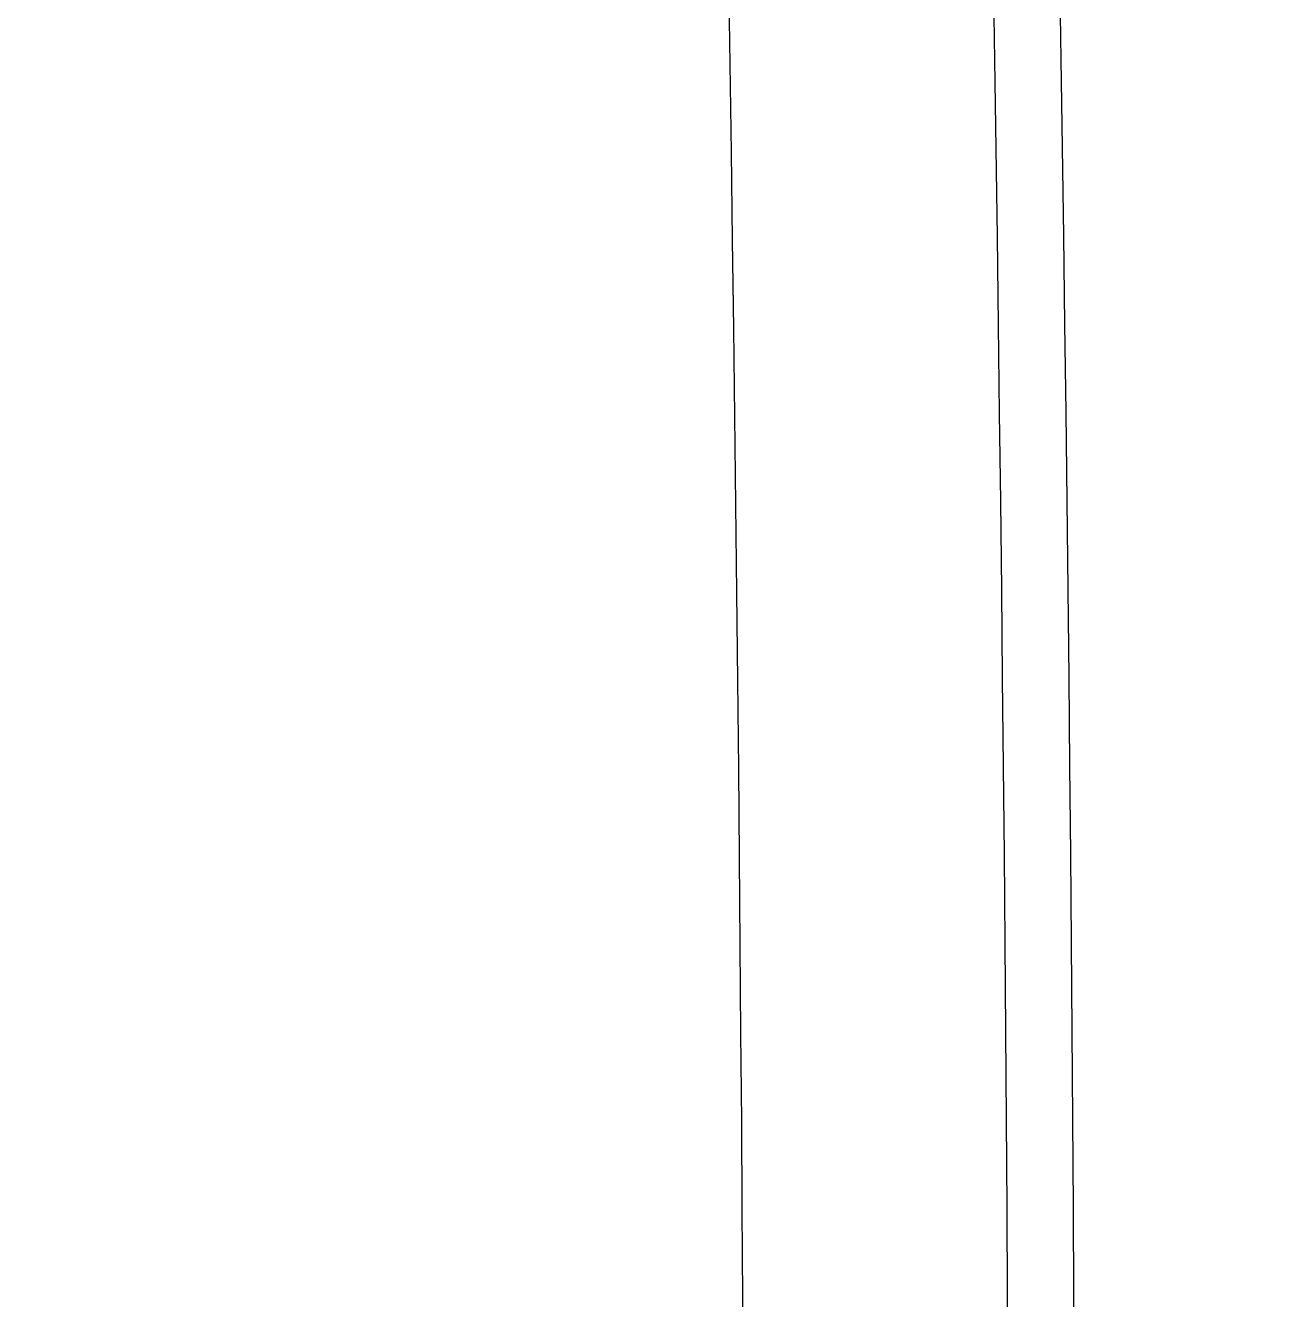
# Model space of a CAD drawing. Header units: millimetres. Extents: x 1864 to 10174863, y -4887456 to 5366151.
# Drawn here: x 6236461.03 to 6236475.18, y 5215870.34 to 5215884.77 of the extents above; entities that cross this region are included whole.
import ezdxf

# ---------------------------------------------------------------- set-up
doc = ezdxf.new("R2010")
doc.units = ezdxf.units.MM
doc.layers.add('ИС_Размер', color=3, linetype='Continuous', lineweight=18)
doc.layers.add('Основное направление 30.05.Верх покрытия', color=7, linetype='Continuous')

msp = doc.modelspace()

# ---------------------------------------------------------------- linework, layer by layer
at = {"layer": 'ИС_Размер', "linetype": 'Continuous'}
msp.add_circle((6226064.774, 5217311.369), 148840.032, dxfattribs=at)
at = {"layer": 'Основное направление 30.05.Верх покрытия', "color": 84, "flags": 128}
msp.add_lwpolyline([(6236469.162, 5215869.37), (6236469.157, 5215870.368), (6236469.151, 5215871.365), (6236469.145, 5215872.363), (6236469.137, 5215873.36), (6236469.129, 5215874.358), (6236469.121, 5215875.355), (6236469.111, 5215876.353), (6236469.101, 5215877.35), (6236469.091, 5215878.348), (6236469.08, 5215879.345), (6236469.068, 5215880.343), (6236469.055, 5215881.34), (6236469.042, 5215882.338), (6236469.028, 5215883.335), (6236469.013, 5215884.333), (6236468.998, 5215885.33)], dxfattribs=at)
at = {"layer": 'Основное направление 30.05.Верх покрытия', "color": 6, "flags": 128}
msp.add_lwpolyline([(6236472.162, 5215869.384), (6236472.157, 5215870.384), (6236472.151, 5215871.383), (6236472.144, 5215872.383), (6236472.137, 5215873.382), (6236472.129, 5215874.382), (6236472.12, 5215875.381), (6236472.111, 5215876.381), (6236472.101, 5215877.38), (6236472.09, 5215878.38), (6236472.079, 5215879.379), (6236472.067, 5215880.379), (6236472.055, 5215881.378), (6236472.041, 5215882.377), (6236472.027, 5215883.377), (6236472.013, 5215884.376), (6236471.997, 5215885.376)], dxfattribs=at)
at = {"layer": 'Основное направление 30.05.Верх покрытия', "color": 5, "flags": 128}
msp.add_lwpolyline([(6236472.914, 5215869.388), (6236472.908, 5215870.388), (6236472.902, 5215871.388), (6236472.896, 5215872.388), (6236472.888, 5215873.388), (6236472.88, 5215874.388), (6236472.872, 5215875.388), (6236472.863, 5215876.388), (6236472.853, 5215877.388), (6236472.842, 5215878.388), (6236472.831, 5215879.388), (6236472.819, 5215880.388), (6236472.806, 5215881.388), (6236472.793, 5215882.387), (6236472.779, 5215883.387), (6236472.764, 5215884.387), (6236472.749, 5215885.387)], dxfattribs=at)

doc.saveas('drawing.dxf')
